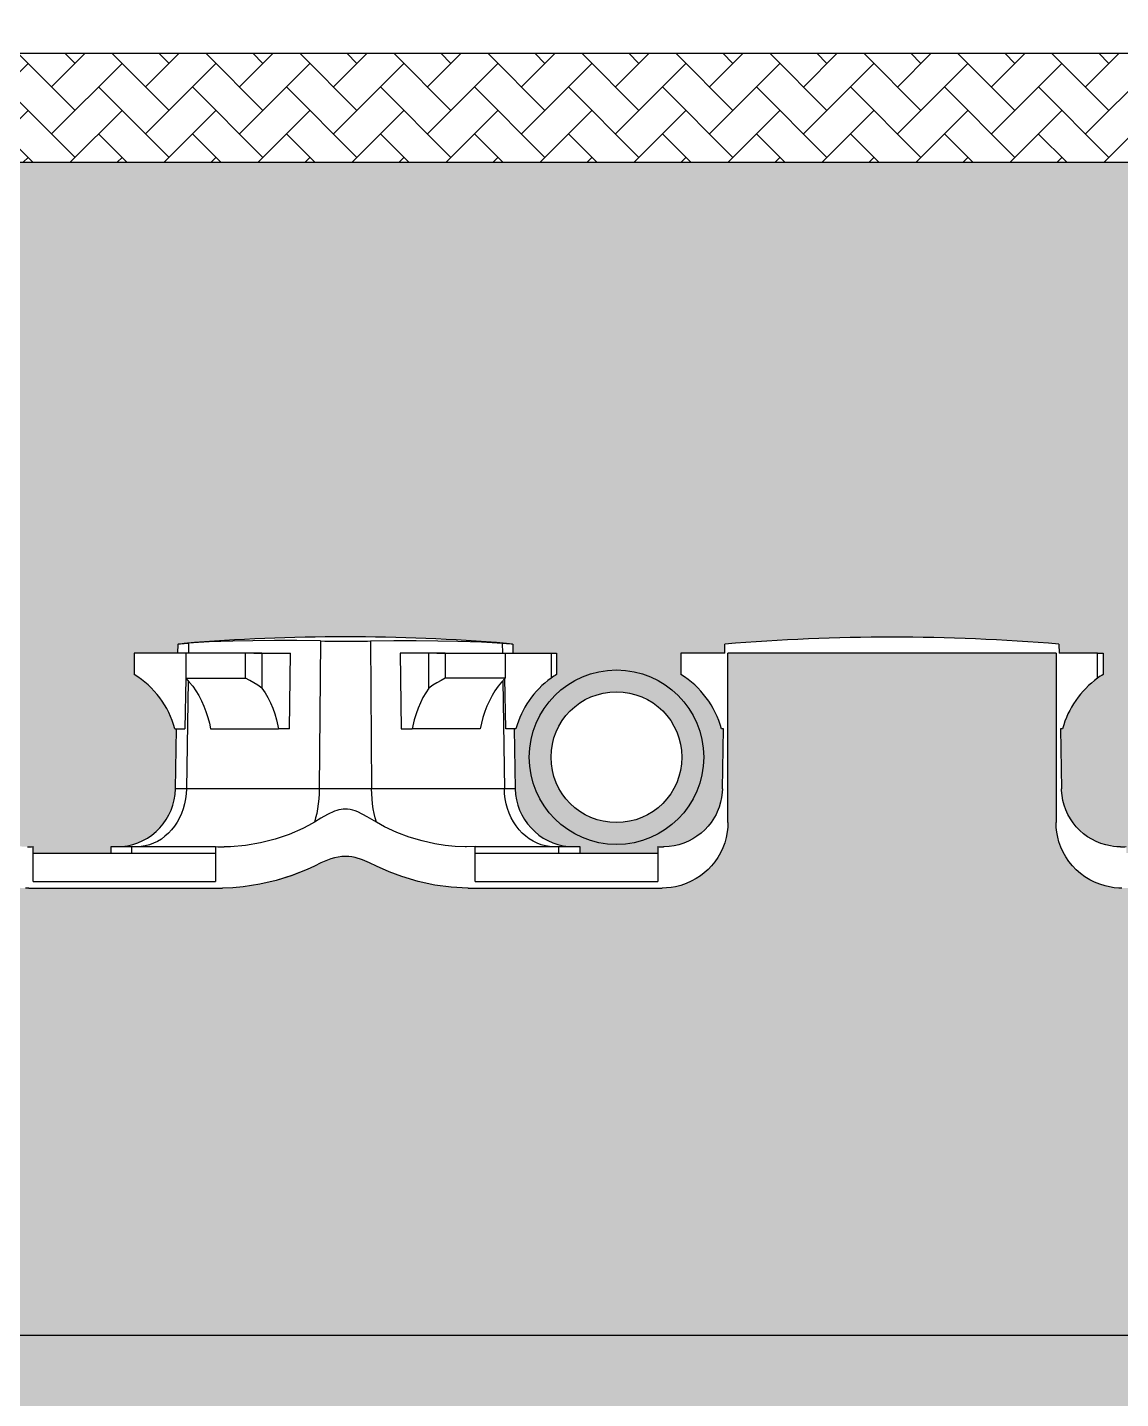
# Model space of a CAD drawing. Header units: millimetres. Extents: x 441156 to 441876, y 4514765 to 4515211.
# Drawn here: x 441491.393 to 441492.243, y 4515040.401 to 4515041.468 of the extents above; entities that cross this region are included whole.
import ezdxf

# ---------------------------------------------------------------- set-up
doc = ezdxf.new("R2010")
doc.units = ezdxf.units.MM
doc.layers.add('Cornice', color=7, linetype='Continuous')
doc.layers.add('Cornice_Tratteggi', color=7, linetype='Continuous', lineweight=5)

msp = doc.modelspace()

# ---------------------------------------------------------------- hatches: boundary and pattern name
at = {"layer": 'Cornice_Tratteggi'}
h = msp.add_hatch(dxfattribs=at)
h.set_pattern_fill('AR-HBONE', color=254, scale=0.000254412)
h.set_pattern_definition([(45, (441480.81073, 4515046.246494), (4e-18, 0.03655502), [0.0775449, -0.0258483]), (135, (441480.829009, 4515046.26477), (4e-18, 0.03655502), [0.0775449, -0.0258483])])
h.paths.add_polyline_path([(441493.59674531, 4515041.44751458), (441490.58649839, 4515041.44751458), (441490.58649839, 4515041.36271044), (441493.5929639, 4515041.36271044, 0.0108816539)])
h = msp.add_hatch(dxfattribs=at)
h.set_pattern_fill('AR-CONC', color=254, scale=0.000424021)
h.set_pattern_definition([(50, (441480.81073, 4515046.246494), (0.07725007, -0.0067585), [0.0080776, -0.08885354]), (355, (441480.81073, 4515046.24649), (-0.01494394, 0.08101206), [0.00646208, -0.0710831]), (100.45144, (441480.81717, 4515046.24593), (0.06230613, 0.07425356), [0.0068649, -0.07551395]), (46.1842, (441480.81073, 4515046.26803), (0.1149431, -0.0178268), [0.0121164, -0.1332803]), (96.6356, (441480.82031, 4515046.26655), (0.1006643, 0.1049138), [0.0102974, -0.113271]), (351.1842, (441480.81073, 4515046.26803), (0.1006643, 0.1049138), [0.0096931, -0.1066241]), (21, (441480.8215, 4515046.26265), (0.06428764, -0.04336256), [0.0080776, -0.08885354]), (326, (441480.8215, 4515046.26265), (0.02620534, 0.0780995), [0.00646208, -0.07108283]), (71.45144, (441480.82686, 4515046.259035), (0.090493, 0.03473695), [0.0068649, -0.07551382]), (37.5, (441480.81073, 4515046.246494), (0.00130963, 0.03585309), [0, -0.07022122, 0, -0.07215985, 0, -0.07135209]), (7.5, (441480.81073, 4515046.246494), (0.02833292, 0.04247864), [0, -0.04114188, 0, -0.0686057, 0, -0.02719457]), (327.5, (441480.786714, 4515046.246494), (0.05749322, -0.002429106), [0, -0.02692532, 0, -0.08400699, 0, -0.11147081]), (317.5, (441480.775944, 4515046.246494), (0.06280984, 0.01078136), [0, -0.03500291, 0, -0.05578925, 0, -0.07916043])])
h.paths.add_polyline_path([(441493.5929639, 4515041.36271044), (441490.58649839, 4515041.36271044), (441490.58649839, 4515040.82548919), (441490.60770579, 4515040.82548919), (441490.60770579, 4515040.83059092), (441490.61620867, 4515040.83059092, 0.3822990206), (441490.65786576, 4515040.87550785), (441490.6586812, 4515040.92222471), (441490.65732283, 4515040.92222471, 0.1908905915), (441490.62580556, 4515040.96436092), (441490.625806, 4515040.98089559), (441490.65970529, 4515040.9808947), (441490.65982999, 4515040.98803848), (441490.6598314, 4515040.98811933), (441490.66240797, 4515040.98841111, -0.0411189367), (441490.91804417, 4515040.98837507), (441490.92018353, 4515040.98810421), (441490.92030937, 4515040.9808947), (441490.94995722, 4515040.98089548), (441490.95420867, 4515040.98089559), (441490.9542091, 4515040.96436092, 0.0178793578), (441490.94995773, 4515040.96153222, 0.1724227793), (441490.92269182, 4515040.92222471), (441490.92133346, 4515040.92222471), (441490.92214891, 4515040.87550785, 0.3822990206), (441490.963806, 4515040.83059092), (441490.97230887, 4515040.83059092), (441490.97230887, 4515040.82548919), (441491.03298599, 4515040.82548919), (441491.03298599, 4515040.83059092, 0.0274037388), (441491.03802477, 4515040.83040031), (441491.04194575, 4515040.8306344), (441491.04575029, 4515040.83118618), (441491.04946999, 4515040.83204614), (441491.05323366, 4515040.83325814), (441491.05685349, 4515040.83477594), (441491.06025879, 4515040.83655441), (441491.06348242, 4515040.83859516), (441491.06663356, 4515040.84098414), (441491.06954767, 4515040.84361424), (441491.07217268, 4515040.84641944), (441491.07453899, 4515040.8494123), (441491.07590031, 4515040.85139633), (441491.07715264, 4515040.8534432), (441491.07828751, 4515040.85553531), (441491.0793098, 4515040.85767761), (441491.08075276, 4515040.86132675), (441491.08187112, 4515040.8650583), (441491.08265454, 4515040.86878972), (441491.08312225, 4515040.87254721), (441491.08327033, 4515040.87550785), (441491.0840897, 4515040.92222471), (441491.08246653, 4515040.92222471, 0.1908905915), (441491.05094926, 4515040.96436092), (441491.05094969, 4515040.98089559), (441491.0851189, 4515040.9808947), (441491.08524309, 4515040.9879735, -0.0418001758), (441491.34505897, 4515040.9879735), (441491.34518316, 4515040.9808947), (441491.37510092, 4515040.98089548), (441491.37935237, 4515040.98089559), (441491.3793528, 4515040.96436092, 0.0178793578), (441491.37510142, 4515040.96153222, 0.1724227793), (441491.34783552, 4515040.92222471), (441491.34621236, 4515040.92222471), (441491.34703173, 4515040.87550785), (441491.34707289, 4515040.87421103), (441491.3474239, 4515040.87028182), (441491.34810601, 4515040.86642592), (441491.34909027, 4515040.86272274), (441491.35037067, 4515040.85913946), (441491.35201203, 4515040.85554025), (441491.35394182, 4515040.85212048), (441491.35610627, 4515040.84894536), (441491.35851061, 4515040.84598196), (441491.36125368, 4515040.84313078), (441491.36420873, 4515040.84054365), (441491.36730391, 4515040.83826427), (441491.3705551, 4515040.83626366), (441491.37408736, 4515040.83448144), (441491.37773217, 4515040.83301826), (441491.38140733, 4515040.83189177), (441491.38513744, 4515040.83108003), (441491.38754463, 4515040.830725), (441491.38995923, 4515040.83049814, 0.0400175998), (441491.39731607, 4515040.83059092), (441491.39731607, 4515040.82548919), (441491.45799319, 4515040.82548919), (441491.45799319, 4515040.83059092), (441491.46649606, 4515040.83059092, 0.3822990206), (441491.50815315, 4515040.87550785), (441491.5089686, 4515040.92222471), (441491.50761023, 4515040.92222471, 0.1908905915), (441491.47609296, 4515040.96436092), (441491.47609339, 4515040.98089559), (441491.50999269, 4515040.9808947), (441491.51011738, 4515040.98803848), (441491.51011879, 4515040.98811933), (441491.51269537, 4515040.98841111, -0.0411189367), (441491.76833157, 4515040.98837507), (441491.77047093, 4515040.98810421), (441491.77059677, 4515040.9808947), (441491.80024461, 4515040.98089548), (441491.80449606, 4515040.98089559), (441491.8044965, 4515040.96436092, 0.0178793412), (441491.80024513, 4515040.96153223, 0.1724227965), (441491.77297922, 4515040.92222471), (441491.77162086, 4515040.92222471), (441491.7724363, 4515040.87550785, 0.3822990206), (441491.81409339, 4515040.83059092), (441491.82259627, 4515040.83059092), (441491.82259627, 4515040.82548919), (441491.88327338, 4515040.82548919), (441491.88327338, 4515040.83059092, 0.0274037388), (441491.88831216, 4515040.83040031), (441491.89223315, 4515040.8306344), (441491.89603769, 4515040.83118618), (441491.89975739, 4515040.83204614), (441491.90352105, 4515040.83325814), (441491.90714089, 4515040.83477594), (441491.91054619, 4515040.83655441), (441491.91376982, 4515040.83859516), (441491.91692096, 4515040.84098414), (441491.91983507, 4515040.84361424), (441491.92246008, 4515040.84641944), (441491.92482638, 4515040.8494123), (441491.9261877, 4515040.85139633), (441491.92744004, 4515040.8534432), (441491.92857491, 4515040.85553531), (441491.9295972, 4515040.85767761), (441491.93104015, 4515040.86132675), (441491.93215851, 4515040.8650583), (441491.93294194, 4515040.86878972), (441491.93340965, 4515040.87254721), (441491.93355773, 4515040.87550785), (441491.9343771, 4515040.92222471), (441491.93275393, 4515040.92222471, 0.1908905915), (441491.90123666, 4515040.96436092), (441491.90123709, 4515040.98089559), (441491.93540629, 4515040.9808947), (441491.93553048, 4515040.9879735, -0.0418001758), (441492.19534637, 4515040.9879735), (441492.19547056, 4515040.9808947), (441492.22538831, 4515040.98089548), (441492.22963976, 4515040.98089559), (441492.22964019, 4515040.96436092, 0.0178793578), (441492.22538882, 4515040.96153222, 0.1724227793), (441492.19812291, 4515040.92222471), (441492.19649975, 4515040.92222471), (441492.19731912, 4515040.87550785), (441492.19736029, 4515040.87421103), (441492.1977113, 4515040.87028182), (441492.1983934, 4515040.86642592), (441492.19937766, 4515040.86272274), (441492.20065807, 4515040.85913946), (441492.20229943, 4515040.85554025), (441492.20422922, 4515040.85212048), (441492.20639367, 4515040.84894536), (441492.208798, 4515040.84598196), (441492.21154107, 4515040.84313078), (441492.21449613, 4515040.84054365), (441492.21759131, 4515040.83826427), (441492.2208425, 4515040.83626366), (441492.22437475, 4515040.83448144), (441492.22801956, 4515040.83301826), (441492.23169472, 4515040.83189177), (441492.23542484, 4515040.83108003), (441492.23783202, 4515040.830725), (441492.24024662, 4515040.83049814, 0.0400175998), (441492.24760347, 4515040.83059092), (441492.24760347, 4515040.82548919), (441492.30828059, 4515040.82548919), (441492.30828059, 4515040.83059092), (441492.31678346, 4515040.83059092, 0.3822990206), (441492.35844055, 4515040.87550785), (441492.35925599, 4515040.92222471), (441492.35789762, 4515040.92222471, 0.1908905915), (441492.32638036, 4515040.96436092), (441492.32638079, 4515040.98089559), (441492.36028008, 4515040.9808947), (441492.36040478, 4515040.98803848), (441492.36040619, 4515040.98811933), (441492.36298277, 4515040.98841111, -0.0411189367), (441492.61861897, 4515040.98837507), (441492.62075832, 4515040.98810421), (441492.62088417, 4515040.9808947), (441492.65053201, 4515040.98089548), (441492.65478346, 4515040.98089559), (441492.65478389, 4515040.96436092, 0.0178793412), (441492.65053252, 4515040.96153223, 0.1724227965), (441492.62326661, 4515040.92222471), (441492.62190825, 4515040.92222471), (441492.6227237, 4515040.87550785, 0.3822990206), (441492.66438079, 4515040.83059092), (441492.67288366, 4515040.83059092), (441492.67288366, 4515040.82548919), (441492.73356078, 4515040.82548919), (441492.73356078, 4515040.83059092, 0.0274037388), (441492.73859956, 4515040.83040031), (441492.74252054, 4515040.8306344), (441492.74632508, 4515040.83118618), (441492.75004479, 4515040.83204614), (441492.75380845, 4515040.83325814), (441492.75742829, 4515040.83477594), (441492.76083358, 4515040.83655441), (441492.76405721, 4515040.83859516), (441492.76720836, 4515040.84098414), (441492.77012246, 4515040.84361424), (441492.77274747, 4515040.84641944), (441492.77511378, 4515040.8494123), (441492.7764751, 4515040.85139633), (441492.77772743, 4515040.8534432), (441492.7788623, 4515040.85553531), (441492.7798846, 4515040.85767761), (441492.78132755, 4515040.86132675), (441492.78244591, 4515040.8650583), (441492.78322933, 4515040.86878972), (441492.78369705, 4515040.87254721), (441492.78384512, 4515040.87550785), (441492.7846645, 4515040.92222471), (441492.78304132, 4515040.92222471, 0.1908905915), (441492.75152405, 4515040.96436092), (441492.75152449, 4515040.98089559), (441492.78569369, 4515040.9808947), (441492.78581788, 4515040.9879735, -0.0418001758), (441493.04563377, 4515040.9879735), (441493.04575796, 4515040.9808947), (441493.07567571, 4515040.98089548), (441493.07992716, 4515040.98089559), (441493.07992759, 4515040.96436092, 0.0178793578), (441493.07567622, 4515040.96153222, 0.1724227793), (441493.04841031, 4515040.92222471), (441493.04678715, 4515040.92222471), (441493.04760652, 4515040.87550785), (441493.04764769, 4515040.87421103), (441493.04799869, 4515040.87028182), (441493.0486808, 4515040.86642592), (441493.04966506, 4515040.86272274), (441493.05094547, 4515040.85913946), (441493.05258682, 4515040.85554025), (441493.05451662, 4515040.85212048), (441493.05668106, 4515040.84894536), (441493.0590854, 4515040.84598196), (441493.06182847, 4515040.84313078), (441493.06478353, 4515040.84054365), (441493.0678787, 4515040.83826427), (441493.07112989, 4515040.83626366), (441493.07466215, 4515040.83448144), (441493.07830696, 4515040.83301826), (441493.08198212, 4515040.83189177), (441493.08571223, 4515040.83108003), (441493.08811942, 4515040.830725), (441493.09053402, 4515040.83049814, 0.0400175998), (441493.09789087, 4515040.83059092), (441493.09789087, 4515040.82548919), (441493.15856798, 4515040.82548919), (441493.15856798, 4515040.83059092), (441493.16707086, 4515040.83059092, 0.3822990206), (441493.20872794, 4515040.87550785), (441493.20954339, 4515040.92222471), (441493.20818502, 4515040.92222471, 0.1908905915), (441493.17666775, 4515040.96436092), (441493.17666818, 4515040.98089559), (441493.21056748, 4515040.9808947), (441493.21069217, 4515040.98803848), (441493.21069359, 4515040.98811933), (441493.21327016, 4515040.98841111, -0.0411189367), (441493.46890636, 4515040.98837507), (441493.47104572, 4515040.98810421), (441493.47117156, 4515040.9808947), (441493.50081941, 4515040.98089548), (441493.50507086, 4515040.98089559), (441493.50507129, 4515040.96436092, 0.0178793412), (441493.50081992, 4515040.96153223, 0.1724227965), (441493.47355401, 4515040.92222471), (441493.47219565, 4515040.92222471), (441493.4730111, 4515040.87550785, 0.1941746457), (441493.48642672, 4515040.84386776, 0.0682046844)])
h.paths.add_polyline_path([(441492.76926275, 4515040.90007928, -1), (441492.63357612, 4515040.90007928, -1)], flags=16)
h.paths.add_polyline_path([(441492.75230192, 4515040.90007928, -1), (441492.65053694, 4515040.90007928, -1)], flags=0)
h.paths.add_polyline_path([(441491.91897535, 4515040.90007928, -1), (441491.78328872, 4515040.90007928, -1)], flags=16)
h.paths.add_polyline_path([(441491.90201452, 4515040.90007928, -1), (441491.80024955, 4515040.90007928, -1)], flags=0)
h.paths.add_polyline_path([(441491.06868795, 4515040.90007928, -1), (441490.93300132, 4515040.90007928, -1)], flags=16)
h.paths.add_polyline_path([(441491.05172713, 4515040.90007928, -1), (441490.94996215, 4515040.90007928, -1)], flags=0)
h = msp.add_hatch(dxfattribs=at)
h.set_pattern_fill('GHIAIA2', color=254, scale=0.2, pattern_type=2)
h.set_pattern_definition([(0, (439121.96322, 4515107.92499), (0.2, 0.2), [0.06, -0.07, 0.01, -0.06]), (0, (439122.04322, 4515107.96499), (0.2, 0.2), [0.01, -0.05, 0.04, -0.1]), (0, (439122.07322, 4515107.97499), (0.2, 0.2), [0.01, -0.19]), (0, (439121.98322, 4515107.98499), (0.2, 0.2), [0.04, -0.16]), (0, (439121.96322, 4515108.00499), (0.2, 0.2), [0.02, -0.18]), (0, (439122.10322, 4515108.02499), (0.2, 0.2), [0.02, -0.01, 0.01, -0.16]), (0, (439122.02322, 4515108.03499), (0.2, 0.2), [0.03, -0.17]), (0, (439121.97322, 4515108.05499), (0.2, 0.2), [0.02, -0.18]), (0, (439122.05322, 4515108.07499), (0.2, 0.2), [0.01, -0.06, 0.03, -0.1]), (0, (439122.01322, 4515108.08499), (0.2, 0.2), [0.02, -0.18]), (0, (439122.08322, 4515108.09499), (0.2, 0.2), [0.02, -0.18]), (0, (439122.04322, 4515108.10499), (0.2, 0.2), [0.02, -0.18]), (0, (439122.12322, 4515108.11499), (0.2, 0.2), [0.02, -0.18]), (90, (439121.95322, 4515107.92499), (-0.2, 0.2), [0.04, -0.01, 0.02, -0.08, 0.04, -0.01]), (90, (439121.96322, 4515108.05499), (-0.2, 0.2), [0.01, -0.19]), (90, (439121.99322, 4515107.99499), (-0.2, 0.2), [0.02, -0.04, 0.01, -0.13]), (90, (439122.00322, 4515108.02499), (-0.2, 0.2), [0.02, -0.04, 0.03, -0.11]), (90, (439122.03322, 4515107.97499), (-0.2, 0.2), [0.01, -0.1, 0.02, -0.01, 0.02, -0.04]), (90, (439122.04322, 4515107.95499), (-0.2, 0.2), [0.01, -0.19]), (90, (439122.06322, 4515108.01499), (-0.2, 0.2), [0.01, -0.01, 0.03, -0.15]), (90, (439122.07322, 4515107.98499), (-0.2, 0.2), [0.02, -0.08, 0.01, -0.01, 0.01, -0.07]), (90, (439122.09322, 4515107.93499), (-0.2, 0.2), [0.03, -0.17]), (90, (439122.11322, 4515108.08499), (-0.2, 0.2), [0.01, -0.01, 0.01, -0.17]), (90, (439122.12322, 4515108.03499), (-0.2, 0.2), [0.03, -0.17]), (90, (439122.14822, 4515108.01999), (-0.2, 0.2), [0.01, -0.19]), (45, (439122.02322, 4515107.92499), (2e-17, 0.2), [0.014142, -0.268700712]), (45, (439122.00322, 4515108.11499), (2e-17, 0.2), [0.014142, -0.042426, 0.042426, -0.1838487125]), (45, (439122.02322, 4515108.08499), (2e-17, 0.2), [0.028284, -0.07071068, 0.014142, -0.1697060325]), (45, (439122.06322, 4515108.07499), (2e-17, 0.2), [0.028284, -0.098995, 0.014142, -0.1414217125]), (45, (439121.98322, 4515107.98499), (2e-17, 0.2), [0.014142, -0.268700712]), (45, (439122.03322, 4515107.98499), (2e-17, 0.2), [0.0424264, -0.240416312]), (45, (439122.07322, 4515108.00499), (2e-17, 0.2), [0.014142, -0.0848528, 0.014142, -0.1697059125]), (45, (439122.10322, 4515108.02499), (2e-17, 0.2), [0.028284, -0.254558712]), (45, (439122.14322, 4515108.02499), (2e-17, 0.2), [0.028284, -0.254558712]), (45, (439122.14322, 4515107.96499), (2e-17, 0.2), [0.014142, -0.268700712]), (45, (439122.12322, 4515108.06499), (2e-17, 0.2), [0.014142, -0.268700712]), (45, (439122.10322, 4515108.09499), (2e-17, 0.2), [0.014142, -0.268700712]), (45, (439122.14322, 4515108.11499), (2e-17, 0.2), [0.014142, -0.268700712]), (45, (439121.95322, 4515108.11499), (2e-17, 0.2), [0.014142, -0.268700712]), (45, (439122.05322, 4515108.03499), (2e-17, 0.2), [0.014142, -0.268700712]), (45, (439122.07322, 4515108.11499), (2e-17, 0.2), [0.014142, -0.098995, 0.014142, -0.1555637125]), (45, (439121.98322, 4515108.00499), (2e-17, 0.2), [0.028284, -0.254558712]), (45, (439121.98322, 4515108.05499), (2e-17, 0.2), [0.042426, -0.240416712]), (135, (439121.96322, 4515108.00499), (-0.2, 2e-17), [0.021214, -0.261628712]), (135, (439122.07322, 4515107.99499), (-0.2, 2e-17), [0.014142, -0.268700712]), (135, (439122.13322, 4515108.02499), (-0.2, 2e-17), [0.014142, -0.268700712]), (135, (439122.06322, 4515108.06499), (-0.2, 2e-17), [0.014142, -0.268700712]), (135, (439122.07322, 4515108.09499), (-0.2, 2e-17), [0.014142, -0.268700712]), (135, (439122.04322, 4515108.10499), (-0.2, 2e-17), [0.014142, -0.268700712]), (135, (439122.08322, 4515108.09499), (-0.2, 2e-17), [0.014142, -0.268700712]), (135, (439121.96322, 4515107.97499), (-0.2, 2e-17), [0.014142, -0.268700712]), (135, (439122.00322, 4515108.04499), (-0.2, 2e-17), [0.014142, -0.268700712]), (135, (439122.00322, 4515107.98499), (-0.2, 2e-17), [0.028284, -0.254558712]), (135, (439122.04322, 4515107.96499), (-0.2, 2e-17), [0.028284, -0.254558712]), (135, (439122.12322, 4515108.07499), (-0.2, 2e-17), [0.028284, -0.254558712]), (135, (439122.06322, 4515108.02499), (-0.2, 2e-17), [0.014142, -0.268700712]), (135, (439122.09322, 4515107.96499), (-0.2, 2e-17), [0.028284, -0.1697056, 0.014142, -0.0707111125]), (135, (439121.97322, 4515108.05499), (-0.1999999006, 9.94e-08), [0.028284, -0.05656854, 0.028284, -0.1697061725]), (135, (439121.95322, 4515107.94499), (-0.2, 2e-17), [0.02828, -0.07072, 0.02828, -0.07072, 0.01414, -0.0707027125]), (26.565051, (439122.02322, 4515107.98499), (0.2, 1e-11), [0.04472, -0.02236, 0.02236, -0.357773595]), (26.565051, (439122.05322, 4515108.10499), (0.2, 1e-11), [0.04472, -0.402493595]), (26.565051, (439122.05322, 4515107.96499), (0.2, 1e-11), [0.02236, -0.424853595]), (26.565051, (439121.96322, 4515107.97499), (0.2, 1e-11), [0.02236, -0.424853595]), (26.565051, (439122.00322, 4515108.02499), (0.2, 1e-11), [0.02236, -0.424853595]), (26.565051, (439121.96322, 4515108.04499), (0.2, 1e-11), [0.02236, -0.424853595]), (63.434949, (439121.99322, 4515108.06499), (1e-11, 0.2), [0.02236, -0.424853595]), (63.434949, (439122.06322, 4515108.06499), (1e-11, 0.2), [0.02236, -0.424853595]), (63.434949, (439122.08322, 4515107.92499), (1e-11, 0.2), [0.02236, -0.424853595]), (63.434949, (439121.95322, 4515108.03499), (1e-11, 0.2), [0.02236, -0.424853595]), (63.434949, (439122.03322, 4515107.93499), (1e-11, 0.2), [0.02236, -0.15652, 0.02236, -0.245973595]), (116.565051, (439122.00322, 4515108.10499), (-1e-11, 0.2), [0.02236, -0.424853595]), (116.565051, (439122.12322, 4515108.06499), (-1e-11, 0.2), [0.02236, -0.424853595]), (116.565051, (439122.03322, 4515108.10499), (-1e-11, 0.2), [0.02236, -0.424853595]), (116.565051, (439121.95322, 4515107.99499), (-1e-11, 0.2), [0.02236, -0.424853595]), (153.434949, (439122.10322, 4515107.96499), (-0.2, 1e-11), [0.02236, -0.424853595]), (153.434949, (439122.14322, 4515108.01499), (-0.2, 1e-11), [0.02236, -0.424853595]), (153.434949, (439122.02322, 4515108.03499), (-0.2, 1e-11), [0.02236, -0.424853595]), (153.434949, (439122.05322, 4515108.07499), (-0.2, 1e-11), [0.02236, -0.424853595]), (153.434949, (439122.12322, 4515108.11499), (-0.2, 1e-11), [0.02236, -0.424853595]), (153.434949, (439121.98322, 4515107.92499), (-0.2, 1e-11), [0.03354, -0.413673595])])
h.paths.add_polyline_path([(441493.46972564, 4515040.79828), (441493.43600921, 4515040.79828), (441493.42314945, 4515040.79892258), (441493.4104076, 4515040.80066516), (441493.39749899, 4515040.80348521), (441493.3848405, 4515040.80727645), (441493.37480361, 4515040.8110386), (441493.3649882, 4515040.81545138), (441493.35962703, 4515040.81801449), (441493.35414253, 4515040.82030014), (441493.34848477, 4515040.82203973), (441493.34597324, 4515040.82254708), (441493.34342777, 4515040.82286641), (441493.34086952, 4515040.82297737), (441493.33802748, 4515040.82283562), (441493.33519918, 4515040.82243485), (441493.33240069, 4515040.82181173), (441493.32964807, 4515040.82100298), (441493.32695741, 4515040.82004527), (441493.32180381, 4515040.81786352), (441493.31193887, 4515040.81315428), (441493.29935015, 4515040.80813106), (441493.29931857, 4515040.80811703), (441493.29936737, 4515040.80813651), (441493.28711534, 4515040.80425776), (441493.27438454, 4515040.80123652), (441493.26144349, 4515040.79922081), (441493.25337272, 4515040.79852198), (441493.24524995, 4515040.79828), (441493.08895272, 4515040.79828), (441493.07930109, 4515040.80046033), (441493.0713408, 4515040.8036793), (441493.06400049, 4515040.80819896), (441493.05747762, 4515040.81393877), (441493.05204896, 4515040.82063319), (441493.04779985, 4515040.82820703), (441493.04437554, 4515040.83779998), (441493.04335882, 4515040.8467718), (441493.04335882, 4515040.98109179), (441492.78809283, 4515040.98109179), (441492.78809283, 4515040.84475789), (441492.78635845, 4515040.83564755), (441492.7833712, 4515040.82759997), (441492.77919267, 4515040.82034667), (441492.7729127, 4515040.8126397), (441492.7650683, 4515040.8065645), (441492.75772706, 4515040.80254921), (441492.74798788, 4515040.79918113), (441492.73927294, 4515040.79828), (441492.58572181, 4515040.79828), (441492.57286205, 4515040.79892258), (441492.56012021, 4515040.80066516), (441492.54721159, 4515040.80348521), (441492.5345531, 4515040.80727645), (441492.52451622, 4515040.8110386), (441492.5147008, 4515040.81545138), (441492.50933963, 4515040.81801449), (441492.50385513, 4515040.82030014), (441492.49819738, 4515040.82203973), (441492.49568584, 4515040.82254708), (441492.49314037, 4515040.82286641), (441492.49058212, 4515040.82297737), (441492.48774009, 4515040.82283562), (441492.48491179, 4515040.82243485), (441492.48211329, 4515040.82181173), (441492.47936068, 4515040.82100298), (441492.47667002, 4515040.82004527), (441492.47151642, 4515040.81786352), (441492.46165147, 4515040.81315428), (441492.44906276, 4515040.80813106), (441492.44903118, 4515040.80811703), (441492.44907997, 4515040.80813651), (441492.43682795, 4515040.80425776), (441492.42409715, 4515040.80123652), (441492.41115609, 4515040.79922081), (441492.40308532, 4515040.79852198), (441492.39496255, 4515040.79828), (441492.23866532, 4515040.79828), (441492.22901369, 4515040.80046033), (441492.2210534, 4515040.8036793), (441492.21371309, 4515040.80819896), (441492.20719022, 4515040.81393877), (441492.20176156, 4515040.82063319), (441492.19751245, 4515040.82820703), (441492.19408814, 4515040.83779998), (441492.19307142, 4515040.8467718), (441492.19307142, 4515040.98109179), (441491.93780543, 4515040.98109179), (441491.93780543, 4515040.84475789), (441491.93607105, 4515040.83564755), (441491.93308381, 4515040.82759997), (441491.92890528, 4515040.82034667), (441491.9226253, 4515040.8126397), (441491.9147809, 4515040.8065645), (441491.90743966, 4515040.80254921), (441491.89770048, 4515040.79918113), (441491.88898555, 4515040.79828), (441491.73543442, 4515040.79828), (441491.72257466, 4515040.79892258), (441491.70983281, 4515040.80066516), (441491.6969242, 4515040.80348521), (441491.6842657, 4515040.80727645), (441491.67422882, 4515040.8110386), (441491.6644134, 4515040.81545138), (441491.65905224, 4515040.81801449), (441491.65356773, 4515040.82030014), (441491.64790998, 4515040.82203973), (441491.64539845, 4515040.82254708), (441491.64285298, 4515040.82286641), (441491.64029473, 4515040.82297737), (441491.63745269, 4515040.82283562), (441491.63462439, 4515040.82243485), (441491.6318259, 4515040.82181173), (441491.62907328, 4515040.82100298), (441491.62638262, 4515040.82004527), (441491.62122902, 4515040.81786352), (441491.61136407, 4515040.81315428), (441491.59877536, 4515040.80813106), (441491.59874378, 4515040.80811703), (441491.59879257, 4515040.80813651), (441491.58654055, 4515040.80425776), (441491.57380975, 4515040.80123652), (441491.5608687, 4515040.79922081), (441491.55279792, 4515040.79852198), (441491.54467516, 4515040.79828), (441491.38837792, 4515040.79828), (441491.37872629, 4515040.80046033), (441491.37076601, 4515040.8036793), (441491.3634257, 4515040.80819896), (441491.35690283, 4515040.81393877), (441491.35147417, 4515040.82063319), (441491.34722506, 4515040.82820703), (441491.34380075, 4515040.83779998), (441491.34278402, 4515040.8467718), (441491.34278402, 4515040.98109179), (441491.08751804, 4515040.98109179), (441491.08751804, 4515040.84475789), (441491.08578365, 4515040.83564755), (441491.08279641, 4515040.82759997), (441491.07861788, 4515040.82034667), (441491.0723379, 4515040.8126397), (441491.0644935, 4515040.8065645), (441491.05715227, 4515040.80254921), (441491.04741309, 4515040.79918113), (441491.03869815, 4515040.79828), (441490.58649839, 4515040.79828), (441490.58649839, 4515040.450583), (441493.29597747, 4515040.450583, 0.0499439483)])
h = msp.add_hatch(color=254, dxfattribs=at)
h.dxf.hatch_style = 1
h.paths.add_polyline_path([(441491.78328872, 4515040.90007928, 1), (441491.91897535, 4515040.90007928, 1)])
h.paths.add_polyline_path([(441491.80024955, 4515040.90007928, -1), (441491.90201452, 4515040.90007928, -1)], flags=16)
h = msp.add_hatch(dxfattribs=at)
h.set_pattern_fill('AR-SAND', color=254, scale=0.000678433, style=0)
h.set_pattern_definition([(37.5, (441480.81073, 4515046.246494), (-0.001085514, 0.033203417), [0, -0.026192947, 0, -0.029294744, 0, -0.02800233]), (7.5, (441480.81073, 4515046.246494), (0.03049715, 0.04863179), [0, -0.014130406, 0, -0.023608117, 0, -0.009046906]), (327.5, (441480.789536, 4515046.246494), (0.053663545, 9.7503e-05), [0, -0.0086161, 0, -0.031017964, 0, -0.040495675]), (317.5, (441480.789536, 4515046.246494), (0.0518022, 0.01512426), [0, -0.00430805, 0, -0.020334, 0, -0.023263473])])
h.paths.add_polyline_path([(441493.29597747, 4515040.450583), (441490.5356159, 4515040.450583), (441490.5356159, 4515040.19617057), (441493.10460299, 4515040.19617057, 0.0408725399)])
h.paths.add_polyline_path([(441491.86053257, 4515040.27432574, -1), (441491.98773878, 4515040.27432574, -1)], flags=16)
h.paths.add_polyline_path([(441491.41957646, 4515040.27248555, -1), (441491.54678268, 4515040.27248555, -1)], flags=16)

# ---------------------------------------------------------------- linework, layer by layer
at = {"layer": 'Cornice', "color": 254}
for p, q in [((441490.5356159, 4515041.44751458), (441493.59674531, 4515041.44751458)), ((441490.58649839, 4515041.36271044), (441493.5929639, 4515041.36271044)), ((441490.5356159, 4515040.450583), (441493.29597747, 4515040.450583))]:
    msp.add_line(p, q, dxfattribs=at)
at = {"layer": 'Cornice', "color": 254, "linetype": 'Continuous'}
for p, q in [((441491.50999269, 4515040.9808947), (441491.51011738, 4515040.98803848)), ((441491.51011736, 4515040.98803716), (441491.51012018, 4515040.98804497)), ((441491.51011738, 4515040.98803848), (441491.51011741, 4515040.98803988)), ((441491.51012018, 4515040.98804497), (441491.5103564, 4515040.98812119)), ((441491.5103564, 4515040.98812119), (441491.51098252, 4515040.98821714)), ((441491.51098252, 4515040.98821714), (441491.51195163, 4515040.98832689)), ((441491.51195163, 4515040.98832689), (441491.51328264, 4515040.98845361)), ((441491.51328264, 4515040.98845361), (441491.51500092, 4515040.98859898)), ((441491.51500092, 4515040.98859898), (441491.51500448, 4515040.98859927)), ((441491.51500448, 4515040.98859927), (441491.51833158, 4515040.9888522)), ((441491.51833158, 4515040.9888522), (441491.51821407, 4515040.9808952)), ((441491.52606929, 4515040.98935237), (441491.51833158, 4515040.9888522)), ((441491.53443679, 4515040.98977956), (441491.52606929, 4515040.98935237)), ((441491.54329569, 4515040.99012849), (441491.53443679, 4515040.98977956)), ((441491.55271728, 4515040.99040391), (441491.54329569, 4515040.99012849)), ((441491.56837921, 4515040.99068352), (441491.55271728, 4515040.99040391)), ((441491.58521058, 4515040.99078255), (441491.56837921, 4515040.99068352)), ((441491.60257349, 4515040.99070449), (441491.58521058, 4515040.99078255)), ((441491.62080484, 4515040.99045576), (441491.60257349, 4515040.99070449)), ((441491.62080484, 4515040.99045576), (441491.61993068, 4515040.87550785)), ((441491.62080484, 4515040.99045576), (441491.62421105, 4515040.99040105)), ((441491.62421105, 4515040.99040105), (441491.62772814, 4515040.99035696)), ((441491.62772814, 4515040.99035696), (441491.63143799, 4515040.99032306)), ((441491.63143799, 4515040.99032306), (441491.63521251, 4515040.99030098)), ((441491.63521251, 4515040.99030098), (441491.63891637, 4515040.99029105)), ((441491.63891637, 4515040.99029105), (441491.64262974, 4515040.99029251)), ((441491.64262974, 4515040.99029251), (441491.64643394, 4515040.99030594)), ((441491.64643394, 4515040.99030594), (441491.65019331, 4515040.99033132)), ((441491.65019331, 4515040.99033132), (441491.65264324, 4515040.99035462)), ((441491.65264324, 4515040.99035462), (441491.65505361, 4515040.99038301)), ((441491.65505361, 4515040.99038301), (441491.6574473, 4515040.99041688)), ((441491.6574473, 4515040.99041688), (441491.65978461, 4515040.99045576)), ((441491.65978461, 4515040.99045576), (441491.67801597, 4515040.99070449)), ((441491.65978461, 4515040.99045576), (441491.66065878, 4515040.87550785)), ((441491.67801597, 4515040.99070449), (441491.69537887, 4515040.99078255)), ((441491.69537887, 4515040.99078255), (441491.71221024, 4515040.99068352)), ((441491.71221024, 4515040.99068352), (441491.72787217, 4515040.99040391)), ((441491.72787217, 4515040.99040391), (441491.73729377, 4515040.99012849)), ((441491.73729377, 4515040.99012849), (441491.74615266, 4515040.98977956)), ((441491.74615266, 4515040.98977956), (441491.75452017, 4515040.98935236)), ((441491.75452017, 4515040.98935236), (441491.76225788, 4515040.9888522)), ((441491.76225788, 4515040.9888522), (441491.76557659, 4515040.98859994)), ((441491.76225788, 4515040.9888522), (441491.76237538, 4515040.9808952)), ((441491.76557659, 4515040.98859994), (441491.76633643, 4515040.98853747)), ((441491.76633643, 4515040.98853747), (441491.76790879, 4515040.98839845)), ((441491.76790879, 4515040.98839845), (441491.76912123, 4515040.98827509)), ((441491.76912123, 4515040.98827509), (441491.76992917, 4515040.9881728)), ((441491.76992917, 4515040.9881728), (441491.77037777, 4515040.98808713)), ((441491.77037777, 4515040.98808713), (441491.7704721, 4515040.98803714)), ((441491.77047205, 4515040.98803988), (441491.77059677, 4515040.9808947)), ((441491.93540629, 4515040.9808947), (441491.93553048, 4515040.9879735)), ((441492.19534637, 4515040.9879735), (441492.19547056, 4515040.9808947)), ((441491.47609339, 4515040.98089559), (441491.47609296, 4515040.96436092)), ((441491.51614645, 4515040.98089454), (441491.47609339, 4515040.98089559)), ((441491.51614643, 4515040.9808952), (441491.51614608, 4515040.96153223)), ((441491.56269221, 4515040.9808952), (441491.51614643, 4515040.9808952)), ((441491.56269149, 4515040.96153223), (441491.56269221, 4515040.9808952)), ((441491.56905592, 4515040.9808952), (441491.56269221, 4515040.9808952)), ((441491.57541963, 4515040.98089496), (441491.56269221, 4515040.9808952)), ((441491.56905592, 4515040.9808952), (441491.57541963, 4515040.98089496)), ((441491.57541963, 4515040.98089496), (441491.57541963, 4515040.95386301)), ((441491.57541963, 4515040.98089496), (441491.59758785, 4515040.98089414)), ((441491.59684442, 4515040.92222471), (441491.59758785, 4515040.98089414)), ((441491.70516984, 4515040.98089496), (441491.6830016, 4515040.98089414)), ((441491.6830016, 4515040.98089414), (441491.68374503, 4515040.92222471)), ((441491.71153355, 4515040.9808952), (441491.70516984, 4515040.98089496)), ((441491.71789726, 4515040.9808952), (441491.70516984, 4515040.98089496)), ((441491.70516984, 4515040.95386301), (441491.70516984, 4515040.98089496)), ((441491.71153355, 4515040.9808952), (441491.71789726, 4515040.9808952)), ((441491.71789726, 4515040.9808952), (441491.71789798, 4515040.96153223)), ((441491.71789726, 4515040.9808952), (441491.76444301, 4515040.9808952)), ((441491.76444301, 4515040.9808952), (441491.76444337, 4515040.96153223)), ((441491.76444302, 4515040.98089454), (441491.80024461, 4515040.98089548)), ((441491.80024461, 4515040.98089548), (441491.80449606, 4515040.98089559)), ((441491.80024461, 4515040.98089548), (441491.80024512, 4515040.96153223)), ((441491.80449606, 4515040.98089559), (441491.8044965, 4515040.96436092)), ((441491.90123709, 4515040.98089559), (441491.90123666, 4515040.96436092)), ((441491.93540629, 4515040.9808947), (441491.90123709, 4515040.98089559)), ((441492.19307142, 4515040.98109179), (441491.93780543, 4515040.98109179)), ((441491.93780543, 4515040.84929724), (441491.93780543, 4515040.98109179)), ((441491.93780543, 4515040.84929724), (441491.93780543, 4515040.98109179)), ((441492.19307142, 4515040.98109179), (441491.93780543, 4515040.98109179)), ((441492.19307142, 4515040.98109179), (441492.19307142, 4515040.84929724)), ((441492.19307142, 4515040.98109179), (441492.19307142, 4515040.84929724)), ((441492.22538831, 4515040.98089548), (441492.19547056, 4515040.9808947)), ((441492.22538831, 4515040.98089548), (441492.22963976, 4515040.98089559)), ((441492.22538882, 4515040.96153223), (441492.22538831, 4515040.98089548)), ((441492.22963976, 4515040.98089559), (441492.22964019, 4515040.96436092)), ((441491.51618265, 4515040.96149077), (441491.51540393, 4515040.92222471)), ((441491.51614608, 4515040.96153223), (441491.56269149, 4515040.96153223)), ((441491.51614608, 4515040.96153223), (441491.51890454, 4515040.95852109)), ((441491.51790058, 4515040.9596671), (441491.51665772, 4515040.87550785)), ((441491.51890454, 4515040.95852109), (441491.52150961, 4515040.95524811)), ((441491.52150961, 4515040.95524811), (441491.5239489, 4515040.95172889)), ((441491.56589932, 4515040.95983389), (441491.56269149, 4515040.96153223)), ((441491.56909714, 4515040.95799434), (441491.56589932, 4515040.95983389)), ((441491.57227466, 4515040.95600636), (441491.56909714, 4515040.95799434)), ((441491.57541963, 4515040.95386301), (441491.57227466, 4515040.95600636)), ((441491.7083148, 4515040.95600636), (441491.70516984, 4515040.95386301)), ((441491.71149233, 4515040.95799434), (441491.7083148, 4515040.95600636)), ((441491.71469015, 4515040.95983389), (441491.71149233, 4515040.95799434)), ((441491.71789798, 4515040.96153223), (441491.71469015, 4515040.95983389)), ((441491.76444337, 4515040.96153223), (441491.71789798, 4515040.96153223)), ((441491.75907983, 4515040.95524811), (441491.75664055, 4515040.95172889)), ((441491.76168491, 4515040.95852109), (441491.75907983, 4515040.95524811)), ((441491.76444337, 4515040.96153223), (441491.76168491, 4515040.95852109)), ((441491.76268888, 4515040.95966711), (441491.76393173, 4515040.87550785)), ((441491.76518553, 4515040.92222471), (441491.76440681, 4515040.96149078)), ((441491.5239489, 4515040.95172889), (441491.52621079, 4515040.94798017)), ((441491.52621079, 4515040.94798017), (441491.52828451, 4515040.9440198)), ((441491.52828451, 4515040.9440198), (441491.5301602, 4515040.93986663)), ((441491.5754196, 4515040.95386302), (441491.57778897, 4515040.95024953)), ((441491.57778897, 4515040.95024953), (441491.57997652, 4515040.94641358)), ((441491.57997652, 4515040.94641358), (441491.58197182, 4515040.94237344)), ((441491.70061293, 4515040.94641358), (441491.69861763, 4515040.94237344)), ((441491.70280047, 4515040.95024953), (441491.70061293, 4515040.94641358)), ((441491.70516984, 4515040.95386302), (441491.70280047, 4515040.95024953)), ((441491.75230493, 4515040.9440198), (441491.75042925, 4515040.93986663)), ((441491.75437866, 4515040.94798017), (441491.75230493, 4515040.9440198)), ((441491.75664055, 4515040.95172889), (441491.75437866, 4515040.94798017)), ((441491.5301602, 4515040.93986663), (441491.53182891, 4515040.93554044)), ((441491.53182891, 4515040.93554044), (441491.53328272, 4515040.93106181)), ((441491.58197182, 4515040.94237344), (441491.58376538, 4515040.93814834)), ((441491.58376538, 4515040.93814834), (441491.58534865, 4515040.93375839)), ((441491.58534865, 4515040.93375839), (441491.58671412, 4515040.92922449)), ((441491.69524079, 4515040.93375839), (441491.69387533, 4515040.92922449)), ((441491.69682407, 4515040.93814834), (441491.69524079, 4515040.93375839)), ((441491.69861763, 4515040.94237344), (441491.69682407, 4515040.93814834)), ((441491.74876053, 4515040.93554044), (441491.74730673, 4515040.93106181)), ((441491.75042925, 4515040.93986663), (441491.74876053, 4515040.93554044)), ((441491.53328272, 4515040.93106181), (441491.53451469, 4515040.92645208)), ((441491.53451469, 4515040.92645208), (441491.53542598, 4515040.92222471)), ((441491.58671412, 4515040.92922449), (441491.58785526, 4515040.92456823)), ((441491.58785526, 4515040.92456823), (441491.58833545, 4515040.92222471)), ((441491.69273418, 4515040.92456823), (441491.69225399, 4515040.92222471)), ((441491.69387533, 4515040.92922449), (441491.69273418, 4515040.92456823)), ((441491.74607475, 4515040.92645208), (441491.74516346, 4515040.92222471)), ((441491.74730673, 4515040.93106181), (441491.74607475, 4515040.92645208)), ((441491.50761023, 4515040.92222471), (441491.51540393, 4515040.92222471)), ((441491.50815315, 4515040.87550785), (441491.5089686, 4515040.92222471)), ((441491.53542598, 4515040.92222471), (441491.58833545, 4515040.92222471)), ((441491.59684442, 4515040.92222471), (441491.58833545, 4515040.92222471)), ((441491.68374503, 4515040.92222471), (441491.69225399, 4515040.92222471)), ((441491.74516346, 4515040.92222471), (441491.69225399, 4515040.92222471)), ((441491.77297922, 4515040.92222471), (441491.76518553, 4515040.92222471)), ((441491.77162086, 4515040.92222471), (441491.7724363, 4515040.87550785)), ((441491.9343771, 4515040.92222471), (441491.93275393, 4515040.92222471)), ((441491.93355773, 4515040.87550785), (441491.9343771, 4515040.92222471)), ((441492.19649975, 4515040.92222471), (441492.19731912, 4515040.87550785)), ((441492.19812291, 4515040.92222471), (441492.19649975, 4515040.92222471)), ((441491.51665772, 4515040.87550785), (441491.50815315, 4515040.87550785)), ((441491.51645565, 4515040.87156421), (441491.5159675, 4515040.86765571)), ((441491.51665772, 4515040.87550785), (441491.51645565, 4515040.87156421)), ((441491.61993068, 4515040.87550785), (441491.51665772, 4515040.87550785)), ((441491.61982662, 4515040.87156421), (441491.61957524, 4515040.86765571)), ((441491.61993068, 4515040.87550785), (441491.61982662, 4515040.87156421)), ((441491.66065878, 4515040.87550785), (441491.61993068, 4515040.87550785)), ((441491.66065887, 4515040.8754968), (441491.66065878, 4515040.87550785)), ((441491.76393173, 4515040.87550785), (441491.66065878, 4515040.87550785)), ((441491.66076334, 4515040.87155322), (441491.66065887, 4515040.8754968)), ((441491.66101513, 4515040.86764485), (441491.66076334, 4515040.87155322)), ((441491.76412341, 4515040.87168399), (441491.76393173, 4515040.87550785)), ((441491.7724363, 4515040.87550785), (441491.76393173, 4515040.87550785)), ((441491.76460289, 4515040.86777398), (441491.76412341, 4515040.87168399)), ((441491.93340965, 4515040.87254721), (441491.93294194, 4515040.86878972)), ((441491.93355773, 4515040.87550785), (441491.93340965, 4515040.87254721)), ((441492.19736029, 4515040.87421103), (441492.19731912, 4515040.87550785)), ((441492.1977113, 4515040.87028182), (441492.19736029, 4515040.87421103)), ((441492.1983934, 4515040.86642592), (441492.1977113, 4515040.87028182)), ((441491.51414949, 4515040.86005937), (441491.5128331, 4515040.85642778)), ((441491.51519687, 4515040.86381127), (441491.51414949, 4515040.86005937)), ((441491.5159675, 4515040.86765571), (441491.51519687, 4515040.86381127)), ((441491.61863903, 4515040.86005937), (441491.61796114, 4515040.85642778)), ((441491.61917839, 4515040.86381127), (441491.61863903, 4515040.86005937)), ((441491.61957524, 4515040.86765571), (441491.61917839, 4515040.86381127)), ((441491.63519698, 4515040.85907362), (441491.63353924, 4515040.85860228)), ((441491.6368825, 4515040.85943152), (441491.63519698, 4515040.85907362)), ((441491.63858527, 4515040.85965884), (441491.6368825, 4515040.85943152)), ((441491.64029473, 4515040.85973843), (441491.63858527, 4515040.85965884)), ((441491.64186038, 4515040.85967502), (441491.64029473, 4515040.85973843)), ((441491.64392915, 4515040.85939779), (441491.64186038, 4515040.85967502)), ((441491.64597018, 4515040.85892495), (441491.64392915, 4515040.85939779)), ((441491.64797166, 4515040.85829087), (441491.64597018, 4515040.85892495)), ((441491.66141237, 4515040.86380063), (441491.66101513, 4515040.86764485)), ((441491.66195213, 4515040.86004903), (441491.66141237, 4515040.86380063)), ((441491.6626304, 4515040.85641782), (441491.66195213, 4515040.86004903)), ((441491.76536498, 4515040.86392717), (441491.76460289, 4515040.86777398)), ((441491.76640404, 4515040.86017204), (441491.76536498, 4515040.86392717)), ((441491.76771237, 4515040.85653638), (441491.76640404, 4515040.86017204)), ((441491.93104015, 4515040.86132675), (441491.9295972, 4515040.85767761)), ((441491.93215851, 4515040.8650583), (441491.93104015, 4515040.86132675)), ((441491.93294194, 4515040.86878972), (441491.93215851, 4515040.8650583)), ((441492.19937766, 4515040.86272274), (441492.1983934, 4515040.86642592)), ((441492.20065807, 4515040.85913946), (441492.19937766, 4515040.86272274)), ((441492.20229943, 4515040.85554025), (441492.20065807, 4515040.85913946)), ((441491.5094342, 4515040.84963201), (441491.50737686, 4515040.84651814)), ((441491.51125745, 4515040.85294339), (441491.5094342, 4515040.84963201)), ((441491.5128331, 4515040.85642778), (441491.51125745, 4515040.85294339)), ((441491.61617605, 4515040.84952051), (441491.61171415, 4515040.84696617)), ((441491.62128651, 4515040.85262976), (441491.61617605, 4515040.84952051)), ((441491.61621084, 4515040.84963201), (441491.61620713, 4515040.84962009)), ((441491.61714974, 4515040.85294339), (441491.61621084, 4515040.84963201)), ((441491.61796114, 4515040.85642778), (441491.61714974, 4515040.85294339)), ((441491.62649472, 4515040.85556847), (441491.62128651, 4515040.85262976)), ((441491.63191983, 4515040.85803467), (441491.62649472, 4515040.85556847)), ((441491.63353924, 4515040.85860228), (441491.63191983, 4515040.85803467)), ((441491.64992181, 4515040.85752996), (441491.64797166, 4515040.85829087)), ((441491.65730395, 4515040.8537918), (441491.64992181, 4515040.85752996)), ((441491.6644134, 4515040.84952051), (441491.65730395, 4515040.8537918)), ((441491.66344217, 4515040.85293388), (441491.6626304, 4515040.85641782)), ((441491.66438142, 4515040.84962301), (441491.66344217, 4515040.85293388)), ((441491.66750201, 4515040.84772168), (441491.6644134, 4515040.84952051)), ((441491.76928028, 4515040.85304712), (441491.76771237, 4515040.85653638)), ((441491.77109617, 4515040.8497301), (441491.76928028, 4515040.85304712)), ((441491.7731466, 4515040.84660986), (441491.77109617, 4515040.8497301)), ((441491.92482638, 4515040.8494123), (441491.92246008, 4515040.84641944)), ((441491.9261877, 4515040.85139633), (441491.92482638, 4515040.8494123)), ((441491.92744004, 4515040.8534432), (441491.9261877, 4515040.85139633)), ((441491.92857491, 4515040.85553531), (441491.92744004, 4515040.8534432)), ((441491.9295972, 4515040.85767761), (441491.92857491, 4515040.85553531)), ((441491.93780543, 4515040.84929724), (441491.9376712, 4515040.84561155)), ((441492.19321556, 4515040.8454999), (441492.19307142, 4515040.84929724)), ((441492.20422922, 4515040.85212048), (441492.20229943, 4515040.85554025)), ((441492.20639367, 4515040.84894536), (441492.20422922, 4515040.85212048)), ((441492.208798, 4515040.84598196), (441492.20639367, 4515040.84894536)), ((441491.49996057, 4515040.83858386), (441491.49713474, 4515040.83647349)), ((441491.50262245, 4515040.84097354), (441491.49996057, 4515040.83858386)), ((441491.50510066, 4515040.84362484), (441491.50262245, 4515040.84097354)), ((441491.50737686, 4515040.84651814), (441491.50510066, 4515040.84362484)), ((441491.59658233, 4515040.84005538), (441491.58562502, 4515040.83634169)), ((441491.6071283, 4515040.8446162), (441491.59658233, 4515040.84005538)), ((441491.61171415, 4515040.84696617), (441491.6071283, 4515040.8446162)), ((441491.67064555, 4515040.84602881), (441491.66750201, 4515040.84772168)), ((441491.68019657, 4515040.84158133), (441491.67064555, 4515040.84602881)), ((441491.69000512, 4515040.83790411), (441491.68019657, 4515040.84158133)), ((441491.69989598, 4515040.83497262), (441491.69000512, 4515040.83790411)), ((441491.77541638, 4515040.84370952), (441491.7731466, 4515040.84660986)), ((441491.7778887, 4515040.84105054), (441491.77541638, 4515040.84370952)), ((441491.78054526, 4515040.83865262), (441491.7778887, 4515040.84105054)), ((441491.7833664, 4515040.83653351), (441491.78054526, 4515040.83865262)), ((441491.91376982, 4515040.83859516), (441491.91054619, 4515040.83655441)), ((441491.91692096, 4515040.84098414), (441491.91376982, 4515040.83859516)), ((441491.91983507, 4515040.84361424), (441491.91692096, 4515040.84098414)), ((441491.92246008, 4515040.84641944), (441491.91983507, 4515040.84361424)), ((441491.93647123, 4515040.83774963), (441491.93531889, 4515040.83362123)), ((441491.93726998, 4515040.8419453), (441491.93647123, 4515040.83774963)), ((441491.9376712, 4515040.84561155), (441491.93726998, 4515040.8419453)), ((441492.19364466, 4515040.84171335), (441492.19321556, 4515040.8454999)), ((441492.19435379, 4515040.8379691), (441492.19364466, 4515040.84171335)), ((441492.19533798, 4515040.83429865), (441492.19435379, 4515040.8379691)), ((441492.21154107, 4515040.84313078), (441492.208798, 4515040.84598196)), ((441492.21449613, 4515040.84054365), (441492.21154107, 4515040.84313078)), ((441492.21759131, 4515040.83826427), (441492.21449613, 4515040.84054365)), ((441492.2208425, 4515040.83626366), (441492.21759131, 4515040.83826427)), ((441491.39731607, 4515040.80338172), (441491.39731607, 4515040.83059092)), ((441491.45799319, 4515040.83059092), (441491.47421977, 4515040.83059092)), ((441491.45799319, 4515040.82548919), (441491.45799319, 4515040.83059092)), ((441491.47421977, 4515040.83059092), (441491.53928553, 4515040.83059092)), ((441491.47421977, 4515040.82548919), (441491.47421977, 4515040.83059092)), ((441491.48462526, 4515040.83110439), (441491.48141365, 4515040.83059092)), ((441491.4878879, 4515040.83196355), (441491.48462526, 4515040.83110439)), ((441491.49107598, 4515040.83315104), (441491.4878879, 4515040.83196355)), ((441491.49416589, 4515040.83465808), (441491.49107598, 4515040.83315104)), ((441491.49713474, 4515040.83647349), (441491.49416589, 4515040.83465808)), ((441491.53928553, 4515040.83059092), (441491.53928553, 4515040.80338172)), ((441491.55094918, 4515040.83048937), (441491.54612168, 4515040.83039367)), ((441491.56247758, 4515040.8314532), (441491.55094918, 4515040.83048937)), ((441491.57418688, 4515040.8334395), (441491.56247758, 4515040.8314532)), ((441491.58562502, 4515040.83634169), (441491.57418688, 4515040.8334395)), ((441491.70991707, 4515040.83273894), (441491.69989598, 4515040.83497262)), ((441491.71777595, 4515040.83149626), (441491.70991707, 4515040.83273894)), ((441491.72566666, 4515040.83070704), (441491.71777595, 4515040.83149626)), ((441491.73350003, 4515040.83039768), (441491.72566666, 4515040.83070704)), ((441491.73440179, 4515040.8303937), (441491.73350003, 4515040.83039768)), ((441491.74130393, 4515040.83059092), (441491.73440179, 4515040.8303937)), ((441491.74130393, 4515040.80338172), (441491.74130393, 4515040.83059092)), ((441491.74130393, 4515040.83059092), (441491.80636968, 4515040.83059092)), ((441491.78633122, 4515040.83470889), (441491.7833664, 4515040.83653351)), ((441491.78941777, 4515040.83319229), (441491.78633122, 4515040.83470889)), ((441491.7926032, 4515040.83199492), (441491.78941777, 4515040.83319229)), ((441491.79586393, 4515040.83112565), (441491.7926032, 4515040.83199492)), ((441491.79917581, 4515040.83059092), (441491.79586393, 4515040.83112565)), ((441491.80636968, 4515040.82548919), (441491.80636968, 4515040.83059092)), ((441491.80636968, 4515040.83059092), (441491.82259627, 4515040.83059092)), ((441491.82259627, 4515040.83059092), (441491.82259627, 4515040.82548919)), ((441491.88327338, 4515040.83059092), (441491.88327338, 4515040.80338172)), ((441491.88831206, 4515040.8304003), (441491.88762314, 4515040.83039376)), ((441491.89223315, 4515040.8306344), (441491.88831206, 4515040.8304003)), ((441491.89603769, 4515040.83118618), (441491.89223315, 4515040.8306344)), ((441491.89975739, 4515040.83204614), (441491.89603769, 4515040.83118618)), ((441491.90352105, 4515040.83325814), (441491.89975739, 4515040.83204614)), ((441491.90714089, 4515040.83477594), (441491.90352105, 4515040.83325814)), ((441491.91054619, 4515040.83655441), (441491.90714089, 4515040.83477594)), ((441491.93382728, 4515040.82960286), (441491.93201075, 4515040.8257373)), ((441491.93531889, 4515040.83362123), (441491.93382728, 4515040.82960286)), ((441492.19678665, 4515040.83024032), (441492.19533798, 4515040.83429865)), ((441492.19857963, 4515040.82630484), (441492.19678665, 4515040.83024032)), ((441492.22437475, 4515040.83448144), (441492.2208425, 4515040.83626366)), ((441492.22801956, 4515040.83301826), (441492.22437475, 4515040.83448144)), ((441492.23169472, 4515040.83189177), (441492.22801956, 4515040.83301826)), ((441492.23542484, 4515040.83108003), (441492.23169472, 4515040.83189177)), ((441492.23783202, 4515040.830725), (441492.23542484, 4515040.83108003)), ((441492.24024784, 4515040.83049803), (441492.23783202, 4515040.830725)), ((441492.24265223, 4515040.8303989), (441492.24024784, 4515040.83049803)), ((441492.24325425, 4515040.83039376), (441492.24265223, 4515040.8303989)), ((441491.39731607, 4515040.82548919), (441491.53928553, 4515040.82548919)), ((441491.62122902, 4515040.81786352), (441491.61617605, 4515040.81545138)), ((441491.62122902, 4515040.81786352), (441491.61617605, 4515040.81545138)), ((441491.62638262, 4515040.82004527), (441491.62122902, 4515040.81786352)), ((441491.62638262, 4515040.82004527), (441491.62122902, 4515040.81786352)), ((441491.62907328, 4515040.82100298), (441491.62638262, 4515040.82004527)), ((441491.62907328, 4515040.82100298), (441491.62638262, 4515040.82004527)), ((441491.6318259, 4515040.82181173), (441491.62907328, 4515040.82100298)), ((441491.6318259, 4515040.82181173), (441491.62907328, 4515040.82100298)), ((441491.63462439, 4515040.82243485), (441491.6318259, 4515040.82181173)), ((441491.63462439, 4515040.82243485), (441491.6318259, 4515040.82181173)), ((441491.63745269, 4515040.82283562), (441491.63462439, 4515040.82243485)), ((441491.63745269, 4515040.82283562), (441491.63462439, 4515040.82243485)), ((441491.64029473, 4515040.82297737), (441491.63745269, 4515040.82283562)), ((441491.64029473, 4515040.82297737), (441491.63745269, 4515040.82283562)), ((441491.64285298, 4515040.82286641), (441491.64029473, 4515040.82297737)), ((441491.64285298, 4515040.82286641), (441491.64029473, 4515040.82297737)), ((441491.64539845, 4515040.82254708), (441491.64285298, 4515040.82286641)), ((441491.64539845, 4515040.82254708), (441491.64285298, 4515040.82286641)), ((441491.64790998, 4515040.82203973), (441491.64539845, 4515040.82254708)), ((441491.64790998, 4515040.82203973), (441491.64539845, 4515040.82254708)), ((441491.65356773, 4515040.82030014), (441491.64790998, 4515040.82203973)), ((441491.65356773, 4515040.82030014), (441491.64790998, 4515040.82203973)), ((441491.65905224, 4515040.81801449), (441491.65356773, 4515040.82030014)), ((441491.65905224, 4515040.81801449), (441491.65356773, 4515040.82030014)), ((441491.6644134, 4515040.81545138), (441491.65905224, 4515040.81801449)), ((441491.6644134, 4515040.81545138), (441491.65905224, 4515040.81801449)), ((441491.74130393, 4515040.82548919), (441491.88327338, 4515040.82548919)), ((441491.92757715, 4515040.81871676), (441491.9251081, 4515040.81568667)), ((441491.92993662, 4515040.82213693), (441491.92757715, 4515040.81871676)), ((441491.93201075, 4515040.8257373), (441491.92993662, 4515040.82213693)), ((441492.20069565, 4515040.82253313), (441492.19857963, 4515040.82630484)), ((441492.20311345, 4515040.81896609), (441492.20069565, 4515040.82253313)), ((441492.20582913, 4515040.81561721), (441492.20311345, 4515040.81896609)), ((441491.59877536, 4515040.80813106), (441491.58654055, 4515040.80425776)), ((441491.59874378, 4515040.80811703), (441491.58654055, 4515040.80425776)), ((441491.61062994, 4515040.81286134), (441491.59874378, 4515040.80811703)), ((441491.61062994, 4515040.81286134), (441491.59877536, 4515040.80813106)), ((441491.61617605, 4515040.81545138), (441491.61062994, 4515040.81286134)), ((441491.61617605, 4515040.81545138), (441491.61062994, 4515040.81286134)), ((441491.67422882, 4515040.8110386), (441491.6644134, 4515040.81545138)), ((441491.6842657, 4515040.80727645), (441491.67422882, 4515040.8110386)), ((441491.6969242, 4515040.80348521), (441491.6842657, 4515040.80727645)), ((441491.91311569, 4515040.80565371), (441491.90933513, 4515040.80358594)), ((441491.91638032, 4515040.80780319), (441491.91311569, 4515040.80565371)), ((441491.91948423, 4515040.81020706), (441491.91638032, 4515040.80780319)), ((441491.92240197, 4515040.81284249), (441491.91948423, 4515040.81020706)), ((441491.9251081, 4515040.81568667), (441491.92240197, 4515040.81284249)), ((441492.20882783, 4515040.81249775), (441492.20582913, 4515040.81561721)), ((441492.2120763, 4515040.80963926), (441492.20882783, 4515040.81249775)), ((441492.21554127, 4515040.80707329), (441492.2120763, 4515040.80963926)), ((441492.2192127, 4515040.80481268), (441492.21554127, 4515040.80707329)), ((441491.39394286, 4515040.79828), (441491.39151737, 4515040.79833752)), ((441491.39394286, 4515040.79828), (441491.54467516, 4515040.79828)), ((441491.39394286, 4515040.79828), (441491.54467516, 4515040.79828)), ((441491.39731607, 4515040.80338172), (441491.53928553, 4515040.80338172)), ((441491.55279792, 4515040.79852198), (441491.54467516, 4515040.79828)), ((441491.55279792, 4515040.79852198), (441491.54467516, 4515040.79828)), ((441491.5608687, 4515040.79922081), (441491.55279792, 4515040.79852198)), ((441491.5608687, 4515040.79922081), (441491.55279792, 4515040.79852198)), ((441491.57384189, 4515040.80124415), (441491.5608687, 4515040.79922081)), ((441491.57380252, 4515040.80123539), (441491.5608687, 4515040.79922081)), ((441491.58654055, 4515040.80425776), (441491.57380252, 4515040.80123539)), ((441491.58654055, 4515040.80425776), (441491.57384189, 4515040.80124415)), ((441491.70983281, 4515040.80066516), (441491.6969242, 4515040.80348521)), ((441491.72257466, 4515040.79892258), (441491.70983281, 4515040.80066516)), ((441491.73541574, 4515040.79828093), (441491.72257466, 4515040.79892258)), ((441491.7359143, 4515040.79828), (441491.73541574, 4515040.79828093)), ((441491.7359143, 4515040.79828), (441491.88664659, 4515040.79828)), ((441491.7359143, 4515040.79828), (441491.88664659, 4515040.79828)), ((441491.74130393, 4515040.80338172), (441491.88327338, 4515040.80338172)), ((441491.89015726, 4515040.79840115), (441491.88664659, 4515040.79828)), ((441491.89365551, 4515040.79876288), (441491.89015726, 4515040.79840115)), ((441491.89711671, 4515040.79936255), (441491.89365551, 4515040.79876288)), ((441491.90129313, 4515040.80042357), (441491.89711671, 4515040.79936255)), ((441491.9053801, 4515040.80183696), (441491.90129313, 4515040.80042357)), ((441491.90933513, 4515040.80358594), (441491.9053801, 4515040.80183696)), ((441492.22307495, 4515040.80286183), (441492.2192127, 4515040.80481268)), ((441492.22708636, 4515040.8012397), (441492.22307495, 4515040.80286183)), ((441492.23120527, 4515040.79996524), (441492.22708636, 4515040.8012397)), ((441492.23469624, 4515040.79917662), (441492.23120527, 4515040.79996524)), ((441492.23823803, 4515040.7986327), (441492.23469624, 4515040.79917662)), ((441492.24180477, 4515040.79833752), (441492.23823803, 4515040.7986327)), ((441492.24423026, 4515040.79828), (441492.24180477, 4515040.79833752))]:
    msp.add_line(p, q, dxfattribs=at)
at = {"layer": 'Cornice', "color": 254}
for centre, radius in [((441491.64675684, 4515041.4919779), 1.95049532), ((441491.85113203, 4515040.90007928), 0.06784332), ((441491.85113203, 4515040.90007928), 0.05088249)]:
    msp.add_circle(centre, radius, dxfattribs=at)
at = {"layer": 'Cornice', "color": 254, "linetype": 'Continuous'}
for centre, radius, start, end in [((441491.64029471, 4515039.43677235), 1.5568765, 85.38592743, 94.61587386), ((441492.06543841, 4515039.43677235), 1.55663132, 85.21283893, 94.78715989), ((441491.43867872, 4515040.90352029), 0.07142414, 15.18153142, 58.41036449), ((441491.84191072, 4515040.90352029), 0.07142414, 125.6868347, 164.81846858), ((441491.84191073, 4515040.90352029), 0.07142414, 121.58963551, 125.68684211), ((441491.86382242, 4515040.90352029), 0.07142414, 15.18153142, 58.41036449), ((441492.26705442, 4515040.90352029), 0.07142414, 125.6868347, 164.81846858), ((441492.26705443, 4515040.90352029), 0.07142414, 121.58963551, 125.68684595), ((441491.46224463, 4515040.87630919), 0.04591552, 275.3127747, 359.00000004), ((441491.81834483, 4515040.87630919), 0.04591552, 180.99999996, 264.6872253), ((441491.39305899, 4515040.87643101), 0.04603734, 269.88533171, 275.30573867), ((441491.54609204, 4515040.94792769), 0.11753402, 266.6800839, 270.01444753), ((441491.88753038, 4515040.8764291), 0.04603543, 264.69414905, 270.11544684), ((441492.24334638, 4515040.87643101), 0.04603734, 269.88533171, 275.30573867)]:
    msp.add_arc(centre, radius, start, end, dxfattribs=at)

doc.saveas('drawing.dxf')
